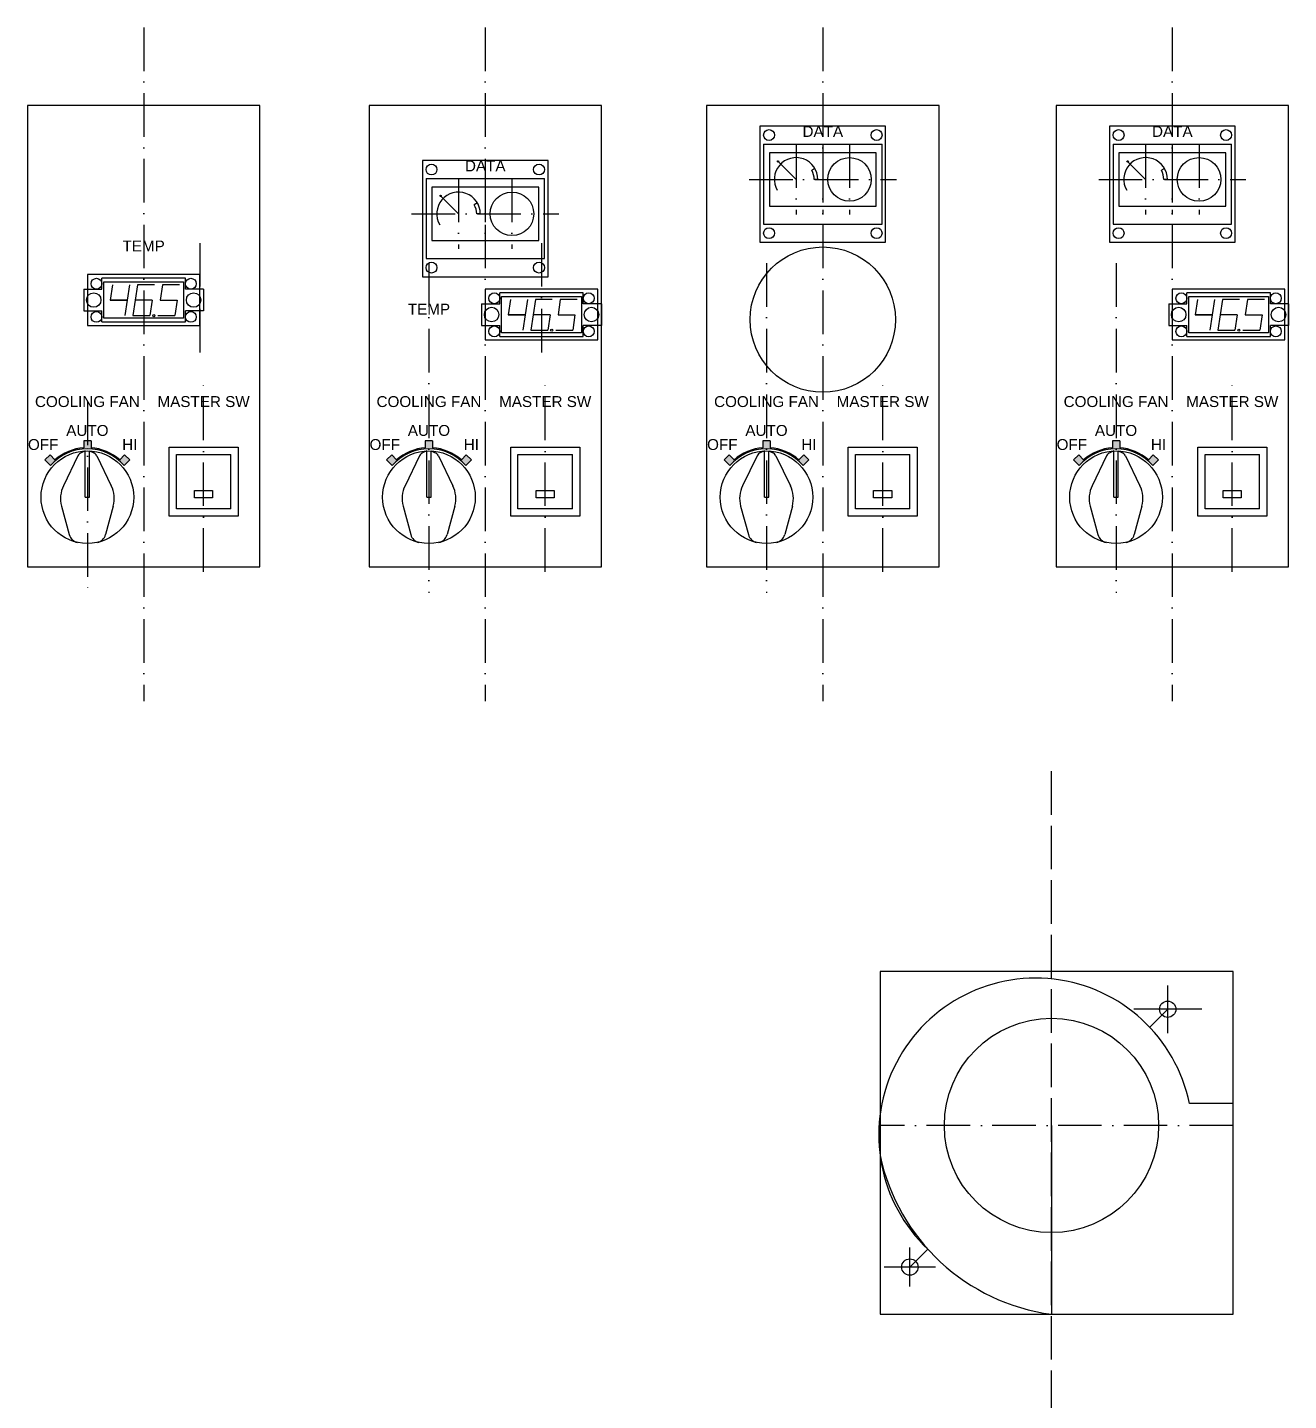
# Model space of a CAD drawing. Header units: millimetres. Extents: x -987 to 1917, y -167 to 2253.
# Drawn here: x 1093 to 1440.2, y 1085.5 to 1463.5 of the extents above; entities that cross this region are included whole.
import ezdxf

# ---------------------------------------------------------------- set-up
doc = ezdxf.new("R2010")
doc.units = ezdxf.units.MM
doc.linetypes.add('ACAD_ISO02W100', pattern=[15, 12, -3])
doc.linetypes.add('ACAD_ISO10W100', pattern=[18, 12, -3, 0, -3])
for name, color, linetype in [('前面板', 7, 'Continuous'), ('电源', 7, 'Continuous'), ('风扇', 7, 'Continuous')]:
    doc.layers.add(name, color=color, linetype=linetype)
doc.styles.get("Standard").update_dxf_attribs({"font": 'arial.ttf'})

msp = doc.modelspace()

# ---------------------------------------------------------------- hatches: boundary and pattern name
at = {"layer": '前面板'}
h = msp.add_hatch(color=256, dxfattribs=at)
h.dxf.hatch_style = 1
h.paths.add_polyline_path([(1099.198, 1345.875), (1097.784, 1344.461), (1099.339, 1342.905, -0.2184742), (1109.46, 1347.549), (1109.46, 1349.749), (1108.46, 1349.749), (1108.46, 1347.812, 0.161058), (1100.541, 1344.532)])
h.paths.add_polyline_path([(1109.46, 1347.549, -0.2184742), (1119.58, 1342.905), (1121.135, 1344.461), (1119.721, 1345.875), (1118.379, 1344.532, 0.161058), (1110.46, 1347.812), (1110.46, 1349.749), (1109.46, 1349.749)])
h = msp.add_hatch(color=256, dxfattribs=at)
h.dxf.hatch_style = 1
h.paths.add_polyline_path([(1193.259, 1345.875), (1191.845, 1344.461), (1193.401, 1342.905, -0.2184742), (1203.521, 1347.549), (1203.521, 1349.749), (1202.521, 1349.749), (1202.521, 1347.812, 0.161058), (1194.602, 1344.532)])
h.paths.add_polyline_path([(1203.521, 1347.549, -0.2184742), (1213.641, 1342.905), (1215.197, 1344.461), (1213.782, 1345.875), (1212.44, 1344.532, 0.161058), (1204.521, 1347.812), (1204.521, 1349.749), (1203.521, 1349.749)])
h = msp.add_hatch(color=256, dxfattribs=at)
h.dxf.hatch_style = 1
h.paths.add_polyline_path([(1286.21, 1345.875), (1284.796, 1344.461), (1286.352, 1342.905, -0.2184742), (1296.472, 1347.549), (1296.472, 1349.749), (1295.472, 1349.749), (1295.472, 1347.812, 0.161058), (1287.553, 1344.532)])
h.paths.add_polyline_path([(1296.472, 1347.549, -0.2184742), (1306.592, 1342.905), (1308.147, 1344.461), (1306.733, 1345.875), (1305.391, 1344.532, 0.161058), (1297.472, 1347.812), (1297.472, 1349.749), (1296.472, 1349.749)])
h = msp.add_hatch(color=256, dxfattribs=at)
h.dxf.hatch_style = 1
h.paths.add_polyline_path([(1382.458, 1345.875), (1381.044, 1344.461), (1382.599, 1342.905, -0.2184742), (1392.719, 1347.549), (1392.719, 1349.749), (1391.719, 1349.749), (1391.719, 1347.812, 0.161058), (1383.8, 1344.532)])
h.paths.add_polyline_path([(1392.719, 1347.549, -0.2184742), (1402.839, 1342.905), (1404.395, 1344.461), (1402.981, 1345.875), (1401.638, 1344.532, 0.161058), (1393.719, 1347.812), (1393.719, 1349.749), (1392.719, 1349.749)])

# ---------------------------------------------------------------- linework, layer by layer
at = {"layer": '前面板', "color": 114, "linetype": 'ACAD_ISO10W100', "true_color": 0x139b48}
for p, q in [((1124.96, 1463.532), (1124.96, 1278.092)), ((1219.021, 1463.532), (1219.021, 1278.092)), ((1311.972, 1463.532), (1311.972, 1278.092)), ((1408.219, 1463.532), (1408.219, 1278.092)), ((1304.617, 1431.377), (1304.617, 1412.025)), ((1311.972, 1431.377), (1311.972, 1412.025)), ((1319.327, 1431.377), (1319.327, 1412.025)), ((1400.864, 1431.377), (1400.864, 1412.025)), ((1408.219, 1431.377), (1408.219, 1412.025)), ((1415.574, 1431.377), (1415.574, 1412.025)), ((1211.666, 1421.896), (1211.666, 1402.545)), ((1219.021, 1421.896), (1219.021, 1402.545)), ((1226.376, 1421.896), (1226.376, 1402.545)), ((1291.696, 1421.701), (1332.248, 1421.701)), ((1387.944, 1421.701), (1428.495, 1421.701)), ((1198.745, 1412.22), (1239.297, 1412.22)), ((1140.46, 1404.177), (1140.46, 1372.797)), ((1234.521, 1404.177), (1234.521, 1372.797)), ((1203.521, 1398.651), (1203.521, 1307.888)), ((1296.472, 1398.651), (1296.472, 1307.888)), ((1392.719, 1398.651), (1392.719, 1307.888)), ((1141.46, 1313.698), (1141.46, 1366.762)), ((1235.521, 1313.698), (1235.521, 1366.762)), ((1328.472, 1313.698), (1328.472, 1366.762)), ((1424.719, 1313.698), (1424.719, 1366.762)), ((1109.46, 1360.51), (1109.46, 1307.888))]:
    msp.add_line(p, q, dxfattribs=at)
at = {"layer": '前面板'}
for p, q in [((1156.96, 1442.007), (1092.96, 1442.007)), ((1092.96, 1442.007), (1092.96, 1315.007)), ((1156.96, 1315.007), (1156.96, 1442.007)), ((1251.021, 1442.007), (1187.021, 1442.007)), ((1187.021, 1442.007), (1187.021, 1315.007)), ((1251.021, 1315.007), (1251.021, 1442.007)), ((1343.972, 1442.007), (1279.972, 1442.007)), ((1279.972, 1442.007), (1279.972, 1315.007)), ((1343.972, 1315.007), (1343.972, 1442.007)), ((1440.219, 1442.007), (1376.219, 1442.007)), ((1376.219, 1442.007), (1376.219, 1315.007)), ((1440.219, 1315.007), (1440.219, 1442.007)), ((1326.682, 1429.051), (1297.262, 1429.051)), ((1297.262, 1429.051), (1297.262, 1414.351)), ((1326.682, 1414.351), (1326.682, 1429.051)), ((1422.929, 1429.051), (1393.509, 1429.051)), ((1393.509, 1429.051), (1393.509, 1414.351)), ((1422.929, 1414.351), (1422.929, 1429.051)), ((1304.617, 1421.701), (1299.667, 1426.651)), ((1400.864, 1421.701), (1395.915, 1426.651)), ((1309.813, 1424.701), (1308.947, 1424.201)), ((1310.617, 1421.701), (1309.617, 1421.701)), ((1406.061, 1424.701), (1405.195, 1424.201)), ((1406.864, 1421.701), (1405.864, 1421.701)), ((1233.731, 1419.57), (1204.311, 1419.57)), ((1204.311, 1419.57), (1204.311, 1404.87)), ((1233.731, 1404.87), (1233.731, 1419.57)), ((1211.666, 1412.22), (1206.716, 1417.17)), ((1216.862, 1415.22), (1215.996, 1414.72)), ((1297.262, 1414.351), (1326.682, 1414.351)), ((1393.509, 1414.351), (1422.929, 1414.351)), ((1217.666, 1412.22), (1216.666, 1412.22)), ((1204.311, 1404.87), (1233.731, 1404.87)), ((1140.46, 1395.487), (1109.46, 1395.487)), ((1109.46, 1395.487), (1109.46, 1381.487)), ((1140.46, 1381.487), (1140.46, 1395.487)), ((1116.383, 1392.645), (1115.751, 1388.419)), ((1121.05, 1392.645), (1119.786, 1384.193)), ((1123.258, 1392.645), (1121.994, 1384.193)), ((1127.925, 1392.645), (1123.258, 1392.645)), ((1130.133, 1392.645), (1129.501, 1388.419)), ((1134.8, 1392.645), (1130.133, 1392.645)), ((1250.021, 1391.487), (1219.021, 1391.487)), ((1219.021, 1391.487), (1219.021, 1377.487)), ((1250.021, 1377.487), (1250.021, 1391.487)), ((1439.219, 1391.487), (1408.219, 1391.487)), ((1408.219, 1391.487), (1408.219, 1377.487)), ((1439.219, 1377.487), (1439.219, 1391.487)), ((1120.418, 1388.419), (1115.751, 1388.419)), ((1115.751, 1388.419), (1120.418, 1388.419)), ((1127.293, 1388.419), (1122.626, 1388.419)), ((1127.293, 1388.419), (1126.661, 1384.193)), ((1129.501, 1388.419), (1134.168, 1388.419)), ((1134.168, 1388.419), (1133.536, 1384.193)), ((1225.945, 1388.645), (1225.312, 1384.419)), ((1230.612, 1388.645), (1229.347, 1380.193)), ((1232.819, 1388.645), (1231.555, 1380.193)), ((1237.486, 1388.645), (1232.819, 1388.645)), ((1239.694, 1388.645), (1239.062, 1384.419)), ((1244.361, 1388.645), (1239.694, 1388.645)), ((1415.143, 1388.645), (1414.511, 1384.419)), ((1419.81, 1388.645), (1418.546, 1380.193)), ((1422.018, 1388.645), (1420.754, 1380.193)), ((1426.685, 1388.645), (1422.018, 1388.645)), ((1428.893, 1388.645), (1428.261, 1384.419)), ((1433.56, 1388.645), (1428.893, 1388.645)), ((1121.994, 1384.193), (1126.661, 1384.193)), ((1128.869, 1384.193), (1133.536, 1384.193)), ((1229.98, 1384.419), (1225.312, 1384.419)), ((1225.312, 1384.419), (1229.98, 1384.419)), ((1236.854, 1384.419), (1232.187, 1384.419)), ((1236.854, 1384.419), (1236.222, 1380.193)), ((1239.062, 1384.419), (1243.729, 1384.419)), ((1243.729, 1384.419), (1243.097, 1380.193)), ((1419.178, 1384.419), (1414.511, 1384.419)), ((1414.511, 1384.419), (1419.178, 1384.419)), ((1426.053, 1384.419), (1421.386, 1384.419)), ((1426.053, 1384.419), (1425.421, 1380.193)), ((1428.261, 1384.419), (1432.928, 1384.419)), ((1432.928, 1384.419), (1432.296, 1380.193)), ((1109.46, 1381.487), (1140.46, 1381.487)), ((1231.555, 1380.193), (1236.222, 1380.193)), ((1238.43, 1380.193), (1243.097, 1380.193)), ((1420.754, 1380.193), (1425.421, 1380.193)), ((1427.629, 1380.193), (1432.296, 1380.193)), ((1219.021, 1377.487), (1250.021, 1377.487)), ((1408.219, 1377.487), (1439.219, 1377.487)), ((1110.46, 1349.749), (1108.46, 1349.749)), ((1108.46, 1349.749), (1108.46, 1347.812)), ((1110.46, 1349.749), (1110.46, 1347.812)), ((1204.521, 1349.749), (1202.521, 1349.749)), ((1202.521, 1349.749), (1202.521, 1347.812)), ((1204.521, 1349.749), (1204.521, 1347.812)), ((1297.472, 1349.749), (1295.472, 1349.749)), ((1295.472, 1349.749), (1295.472, 1347.812)), ((1297.472, 1349.749), (1297.472, 1347.812)), ((1393.719, 1349.749), (1391.719, 1349.749)), ((1391.719, 1349.749), (1391.719, 1347.812)), ((1393.719, 1349.749), (1393.719, 1347.812)), ((1099.198, 1345.875), (1097.784, 1344.461)), ((1099.198, 1345.875), (1100.541, 1344.532)), ((1108.86, 1346.935), (1107.892, 1346.533)), ((1108.86, 1334.199), (1108.86, 1346.935)), ((1110.06, 1334.199), (1110.06, 1346.935)), ((1110.06, 1346.935), (1111.027, 1346.533)), ((1119.721, 1345.875), (1118.379, 1344.532)), ((1119.721, 1345.875), (1121.135, 1344.461)), ((1131.96, 1329.007), (1131.96, 1348.007)), ((1131.96, 1348.007), (1150.96, 1348.007)), ((1133.96, 1331.007), (1133.96, 1346.007)), ((1133.96, 1346.007), (1148.96, 1346.007)), ((1148.96, 1331.007), (1148.96, 1346.007)), ((1150.96, 1348.007), (1150.96, 1329.007)), ((1193.259, 1345.875), (1191.845, 1344.461)), ((1193.259, 1345.875), (1194.602, 1344.532)), ((1202.921, 1346.935), (1201.953, 1346.533)), ((1202.921, 1334.199), (1202.921, 1346.935)), ((1204.121, 1334.199), (1204.121, 1346.935)), ((1204.121, 1346.935), (1205.088, 1346.533)), ((1213.782, 1345.875), (1212.44, 1344.532)), ((1213.782, 1345.875), (1215.197, 1344.461)), ((1226.021, 1329.007), (1226.021, 1348.007)), ((1226.021, 1348.007), (1245.021, 1348.007)), ((1228.021, 1331.007), (1228.021, 1346.007)), ((1228.021, 1346.007), (1243.021, 1346.007)), ((1243.021, 1331.007), (1243.021, 1346.007)), ((1245.021, 1348.007), (1245.021, 1329.007)), ((1286.21, 1345.875), (1284.796, 1344.461)), ((1286.21, 1345.875), (1287.553, 1344.532)), ((1295.872, 1346.935), (1294.904, 1346.533)), ((1295.872, 1334.199), (1295.872, 1346.935)), ((1297.072, 1334.199), (1297.072, 1346.935)), ((1297.072, 1346.935), (1298.039, 1346.533)), ((1306.733, 1345.875), (1305.391, 1344.532)), ((1306.733, 1345.875), (1308.147, 1344.461)), ((1318.972, 1329.007), (1318.972, 1348.007)), ((1318.972, 1348.007), (1337.972, 1348.007)), ((1320.972, 1331.007), (1320.972, 1346.007)), ((1320.972, 1346.007), (1335.972, 1346.007)), ((1335.972, 1331.007), (1335.972, 1346.007)), ((1337.972, 1348.007), (1337.972, 1329.007)), ((1382.458, 1345.875), (1381.044, 1344.461)), ((1382.458, 1345.875), (1383.8, 1344.532)), ((1392.119, 1346.935), (1391.152, 1346.533)), ((1392.119, 1334.199), (1392.119, 1346.935)), ((1393.319, 1334.199), (1393.319, 1346.935)), ((1393.319, 1346.935), (1394.287, 1346.533)), ((1402.981, 1345.875), (1401.638, 1344.532)), ((1402.981, 1345.875), (1404.395, 1344.461)), ((1415.219, 1329.007), (1415.219, 1348.007)), ((1415.219, 1348.007), (1434.219, 1348.007)), ((1417.219, 1331.007), (1417.219, 1346.007)), ((1417.219, 1346.007), (1432.219, 1346.007)), ((1432.219, 1331.007), (1432.219, 1346.007)), ((1434.219, 1348.007), (1434.219, 1329.007)), ((1097.784, 1344.461), (1099.339, 1342.905)), ((1106.861, 1345.561), (1102.87, 1337.353)), ((1112.058, 1345.561), (1116.049, 1337.353)), ((1119.58, 1342.905), (1121.135, 1344.461)), ((1191.845, 1344.461), (1193.401, 1342.905)), ((1200.922, 1345.561), (1196.932, 1337.353)), ((1206.119, 1345.561), (1210.11, 1337.353)), ((1213.641, 1342.905), (1215.197, 1344.461)), ((1284.796, 1344.461), (1286.352, 1342.905)), ((1293.873, 1345.561), (1289.882, 1337.353)), ((1299.07, 1345.561), (1303.061, 1337.353)), ((1306.592, 1342.905), (1308.147, 1344.461)), ((1381.044, 1344.461), (1382.599, 1342.905)), ((1390.121, 1345.561), (1386.13, 1337.353)), ((1395.318, 1345.561), (1399.309, 1337.353)), ((1402.839, 1342.905), (1404.395, 1344.461)), ((1138.96, 1336.007), (1143.96, 1336.007)), ((1138.96, 1334.007), (1138.96, 1336.007)), ((1143.96, 1336.007), (1143.96, 1334.007)), ((1233.021, 1336.007), (1238.021, 1336.007)), ((1233.021, 1334.007), (1233.021, 1336.007)), ((1238.021, 1336.007), (1238.021, 1334.007)), ((1325.972, 1336.007), (1330.972, 1336.007)), ((1325.972, 1334.007), (1325.972, 1336.007)), ((1330.972, 1336.007), (1330.972, 1334.007)), ((1422.219, 1336.007), (1427.219, 1336.007)), ((1422.219, 1334.007), (1422.219, 1336.007)), ((1427.219, 1336.007), (1427.219, 1334.007)), ((1102.339, 1331.777), (1104.458, 1323.9)), ((1108.86, 1334.199), (1110.06, 1334.199)), ((1116.58, 1331.777), (1114.461, 1323.9)), ((1148.96, 1331.007), (1133.96, 1331.007)), ((1143.96, 1334.007), (1138.96, 1334.007)), ((1196.401, 1331.777), (1198.52, 1323.9)), ((1202.921, 1334.199), (1204.121, 1334.199)), ((1210.641, 1331.777), (1208.522, 1323.9)), ((1243.021, 1331.007), (1228.021, 1331.007)), ((1238.021, 1334.007), (1233.021, 1334.007)), ((1289.352, 1331.777), (1291.471, 1323.9)), ((1295.872, 1334.199), (1297.072, 1334.199)), ((1303.592, 1331.777), (1301.473, 1323.9)), ((1335.972, 1331.007), (1320.972, 1331.007)), ((1330.972, 1334.007), (1325.972, 1334.007)), ((1385.599, 1331.777), (1387.718, 1323.9)), ((1392.119, 1334.199), (1393.319, 1334.199)), ((1399.84, 1331.777), (1397.721, 1323.9)), ((1432.219, 1331.007), (1417.219, 1331.007)), ((1427.219, 1334.007), (1422.219, 1334.007)), ((1150.96, 1329.007), (1131.96, 1329.007)), ((1245.021, 1329.007), (1226.021, 1329.007)), ((1337.972, 1329.007), (1318.972, 1329.007)), ((1434.219, 1329.007), (1415.219, 1329.007)), ((1092.96, 1315.007), (1156.96, 1315.007)), ((1187.021, 1315.007), (1251.021, 1315.007)), ((1279.972, 1315.007), (1343.972, 1315.007)), ((1376.219, 1315.007), (1440.219, 1315.007))]:
    msp.add_line(p, q, dxfattribs=at)
at = {"layer": '前面板', "color": 146, "true_color": 0x105689}
for p, q in [((1294.672, 1436.401), (1294.672, 1404.401)), ((1329.272, 1436.401), (1294.672, 1436.401)), ((1329.272, 1404.401), (1329.272, 1436.401)), ((1390.919, 1436.401), (1390.919, 1404.401)), ((1425.519, 1436.401), (1390.919, 1436.401)), ((1425.519, 1404.401), (1425.519, 1436.401)), ((1295.672, 1431.401), (1328.272, 1431.401)), ((1295.672, 1431.401), (1295.672, 1409.401)), ((1328.272, 1409.401), (1328.272, 1431.401)), ((1201.721, 1426.92), (1201.721, 1394.92)), ((1236.321, 1426.92), (1201.721, 1426.92)), ((1236.321, 1394.92), (1236.321, 1426.92)), ((1202.721, 1421.92), (1235.321, 1421.92)), ((1202.721, 1421.92), (1202.721, 1399.92)), ((1235.321, 1399.92), (1235.321, 1421.92)), ((1295.672, 1409.401), (1328.272, 1409.401)), ((1294.672, 1404.401), (1329.272, 1404.401)), ((1390.919, 1404.401), (1425.519, 1404.401)), ((1202.721, 1399.92), (1235.321, 1399.92)), ((1201.721, 1394.92), (1236.321, 1394.92)), ((1108.46, 1391.487), (1113.46, 1391.487)), ((1108.46, 1391.487), (1108.46, 1385.487)), ((1113.46, 1391.487), (1113.46, 1394.487)), ((1136.46, 1394.487), (1113.46, 1394.487)), ((1113.96, 1393.487), (1135.96, 1393.487)), ((1113.96, 1383.487), (1113.96, 1393.487)), ((1135.96, 1393.487), (1135.96, 1383.487)), ((1136.46, 1391.487), (1136.46, 1394.487)), ((1141.46, 1391.487), (1136.46, 1391.487)), ((1141.46, 1391.487), (1141.46, 1385.487)), ((1218.021, 1387.487), (1223.021, 1387.487)), ((1218.021, 1387.487), (1218.021, 1381.487)), ((1223.021, 1387.487), (1223.021, 1390.487)), ((1246.021, 1390.487), (1223.021, 1390.487)), ((1223.521, 1389.487), (1245.521, 1389.487)), ((1223.521, 1379.487), (1223.521, 1389.487)), ((1245.521, 1389.487), (1245.521, 1379.487)), ((1246.021, 1387.487), (1246.021, 1390.487)), ((1251.021, 1387.487), (1246.021, 1387.487)), ((1251.021, 1387.487), (1251.021, 1381.487)), ((1407.219, 1387.487), (1412.219, 1387.487)), ((1407.219, 1387.487), (1407.219, 1381.487)), ((1412.219, 1387.487), (1412.219, 1390.487)), ((1435.219, 1390.487), (1412.219, 1390.487)), ((1412.719, 1389.487), (1434.719, 1389.487)), ((1412.719, 1379.487), (1412.719, 1389.487)), ((1434.719, 1389.487), (1434.719, 1379.487)), ((1435.219, 1387.487), (1435.219, 1390.487)), ((1440.219, 1387.487), (1435.219, 1387.487)), ((1440.219, 1387.487), (1440.219, 1381.487)), ((1108.46, 1385.487), (1113.46, 1385.487)), ((1113.46, 1382.487), (1113.46, 1385.487)), ((1141.46, 1385.487), (1136.46, 1385.487)), ((1136.46, 1382.487), (1136.46, 1385.487)), ((1113.46, 1382.487), (1136.46, 1382.487)), ((1135.96, 1383.487), (1113.96, 1383.487)), ((1218.021, 1381.487), (1223.021, 1381.487)), ((1223.021, 1378.487), (1223.021, 1381.487)), ((1251.021, 1381.487), (1246.021, 1381.487)), ((1246.021, 1378.487), (1246.021, 1381.487)), ((1407.219, 1381.487), (1412.219, 1381.487)), ((1412.219, 1378.487), (1412.219, 1381.487)), ((1440.219, 1381.487), (1435.219, 1381.487)), ((1435.219, 1378.487), (1435.219, 1381.487)), ((1223.021, 1378.487), (1246.021, 1378.487)), ((1245.521, 1379.487), (1223.521, 1379.487)), ((1412.219, 1378.487), (1435.219, 1378.487)), ((1434.719, 1379.487), (1412.719, 1379.487))]:
    msp.add_line(p, q, dxfattribs=at)
at = {"layer": '前面板', "color": 7}
for p, q in [((1391.919, 1431.401), (1424.519, 1431.401)), ((1391.919, 1431.401), (1391.919, 1409.401)), ((1424.519, 1409.401), (1424.519, 1431.401)), ((1391.919, 1409.401), (1424.519, 1409.401))]:
    msp.add_line(p, q, dxfattribs=at)
at = {"layer": '前面板', "color": 146, "true_color": 0x105689}
for centre, radius in [((1297.172, 1433.901), 1.5), ((1326.772, 1433.901), 1.5), ((1393.419, 1433.901), 1.5), ((1423.019, 1433.901), 1.5), ((1204.221, 1424.42), 1.5), ((1233.821, 1424.42), 1.5), ((1297.172, 1406.901), 1.5), ((1326.772, 1406.901), 1.5), ((1393.419, 1406.901), 1.5), ((1423.019, 1406.901), 1.5), ((1204.221, 1397.42), 1.5), ((1233.821, 1397.42), 1.5), ((1111.21, 1388.487), 2), ((1138.71, 1388.487), 2), ((1220.771, 1384.487), 2), ((1248.271, 1384.487), 2), ((1409.969, 1384.487), 2), ((1437.469, 1384.487), 2)]:
    msp.add_circle(centre, radius, dxfattribs=at)
at = {"layer": '前面板'}
for centre, radius in [((1299.667, 1426.651), 0.2), ((1319.327, 1421.701), 6), ((1395.915, 1426.651), 0.2), ((1415.574, 1421.701), 6), ((1226.376, 1412.22), 6), ((1206.716, 1417.17), 0.2), ((1311.972, 1383.092), 20), ((1111.96, 1392.987), 1.5), ((1137.96, 1392.987), 1.5), ((1221.521, 1388.987), 1.5), ((1247.521, 1388.987), 1.5), ((1410.719, 1388.987), 1.5), ((1436.719, 1388.987), 1.5), ((1111.96, 1383.851), 1.5), ((1127.765, 1384.193), 0.3), ((1137.96, 1383.851), 1.5), ((1221.521, 1379.851), 1.5), ((1237.326, 1380.193), 0.3), ((1247.521, 1379.851), 1.5), ((1410.719, 1379.851), 1.5), ((1426.525, 1380.193), 0.3), ((1436.719, 1379.851), 1.5), ((1109.46, 1334.199), 12.75), ((1203.521, 1334.199), 12.75), ((1296.472, 1334.199), 12.75), ((1392.719, 1334.199), 12.75)]:
    msp.add_circle(centre, radius, dxfattribs=at)
for centre, radius, start, end in [((1304.617, 1421.701), 6, 0, 210), ((1400.864, 1421.701), 6, 0, 210), ((1304.617, 1421.701), 5, 0, 30), ((1400.864, 1421.701), 5, 0, 30), ((1211.666, 1412.22), 6, 0, 210), ((1211.666, 1412.22), 5, 0, 30), ((1109.46, 1334.199), 13.349, 40.70397, 139.29603), ((1109.46, 1334.199), 13.65, 94.20126, 130.79874), ((1108.66, 1344.686), 2, 112.57233, 154.06813), ((1109.46, 1334.199), 13.65, 49.20126, 85.79874), ((1110.259, 1344.686), 2, 25.93187, 67.42767), ((1203.521, 1334.199), 13.349, 40.70397, 139.29603), ((1203.521, 1334.199), 13.65, 94.20126, 130.79874), ((1202.721, 1344.686), 2, 112.57233, 154.06813), ((1203.521, 1334.199), 13.65, 49.20126, 85.79874), ((1204.321, 1344.686), 2, 25.93187, 67.42767), ((1296.472, 1334.199), 13.349, 40.70397, 139.29603), ((1296.472, 1334.199), 13.65, 94.20126, 130.79874), ((1295.672, 1344.686), 2, 112.57233, 154.06813), ((1296.472, 1334.199), 13.65, 49.20126, 85.79874), ((1297.272, 1344.686), 2, 25.93187, 67.42767), ((1392.719, 1334.199), 13.349, 40.70397, 139.29603), ((1392.719, 1334.199), 13.65, 94.20126, 130.79874), ((1391.919, 1344.686), 2, 112.57233, 154.06813), ((1392.719, 1334.199), 13.65, 49.20126, 85.79874), ((1393.519, 1344.686), 2, 25.93187, 67.42767), ((1110.065, 1333.855), 8, 154.06813, 195.05673), ((1108.854, 1333.855), 8, 344.94327, 25.93187), ((1204.126, 1333.855), 8, 154.06813, 195.05673), ((1202.916, 1333.855), 8, 344.94327, 25.93187), ((1297.077, 1333.855), 8, 154.06813, 195.05673), ((1295.867, 1333.855), 8, 344.94327, 25.93187), ((1393.325, 1333.855), 8, 154.06813, 195.05673), ((1392.114, 1333.855), 8, 344.94327, 25.93187), ((1107.355, 1324.679), 3, 195.05673, 257.53693), ((1111.564, 1324.679), 3, 282.46307, 344.94327), ((1201.417, 1324.679), 3, 195.05673, 257.53693), ((1205.625, 1324.679), 3, 282.46307, 344.94327), ((1294.368, 1324.679), 3, 195.05673, 257.53693), ((1298.576, 1324.679), 3, 282.46307, 344.94327), ((1390.615, 1324.679), 3, 195.05673, 257.53693), ((1394.824, 1324.679), 3, 282.46307, 344.94327)]:
    msp.add_arc(centre, radius, start, end, dxfattribs=at)
at = {"layer": '电源', "color": 143, "linetype": 'ACAD_ISO02W100', "true_color": 0x7aafdf}
msp.add_line((1374.938, 886.765), (1374.938, 1260.82), dxfattribs=at)
at = {"layer": '风扇'}
for p, q in [((1424.938, 1203.645), (1327.738, 1203.645)), ((1327.738, 1203.645), (1327.738, 1109.245)), ((1424.938, 1109.245), (1424.938, 1203.645)), ((1406.938, 1186.691), (1406.938, 1199.799)), ((1416.303, 1193.245), (1397.574, 1193.245)), ((1406.938, 1193.245), (1401.989, 1188.296)), ((1424.938, 1167.245), (1412.938, 1167.245)), ((1374.938, 1161.245), (1374.938, 1109.245)), ((1335.938, 1116.882), (1335.938, 1127.609)), ((1335.938, 1122.245), (1340.888, 1127.195)), ((1342.987, 1122.245), (1328.89, 1122.245)), ((1327.738, 1109.245), (1424.938, 1109.245))]:
    msp.add_line(p, q, dxfattribs=at)
at = {"layer": '风扇', "color": 114, "linetype": 'ACAD_ISO10W100', "true_color": 0x139b48}
msp.add_line((1424.938, 1161.245), (1327.738, 1161.245), dxfattribs=at)
at = {"layer": '风扇'}
for centre, radius in [((1406.938, 1193.245), 2.25), ((1374.938, 1161.245), 29.5), ((1335.938, 1122.245), 2.25)]:
    msp.add_circle(centre, radius, dxfattribs=at)
for centre, radius, start, end in [((1370.593, 1158.591), 43.221, 11.55035, 226.586), ((1382.36, 1164.594), 55.844, 192.01364, 262.36331)]:
    msp.add_arc(centre, radius, start, end, dxfattribs=at)

# ---------------------------------------------------------------- texts
at = {"layer": '前面板', "char_height": 3, "attachment_point": 5}
for s, insert in [('DATA', (1311.972, 1434.901)), ('DATA', (1408.219, 1434.901)), ('DATA', (1219.021, 1425.42)), ('TEMP', (1124.96, 1403.363)), ('TEMP', (1203.521, 1385.987)), ('COOLING FAN', (1109.46, 1360.51)), ('MASTER SW', (1141.46, 1360.51)), ('COOLING FAN', (1203.521, 1360.51)), ('MASTER SW', (1235.521, 1360.51)), ('COOLING FAN', (1296.472, 1360.51)), ('MASTER SW', (1328.472, 1360.51)), ('COOLING FAN', (1392.719, 1360.51)), ('MASTER SW', (1424.719, 1360.51)), ('AUTO', (1109.46, 1352.562)), ('AUTO', (1203.521, 1352.562)), ('AUTO', (1296.472, 1352.562)), ('AUTO', (1392.719, 1352.562)), ('OFF', (1097.284, 1348.688)), ('HI', (1121.135, 1348.688)), ('OFF', (1191.345, 1348.688)), ('HI', (1215.197, 1348.688)), ('OFF', (1284.296, 1348.688)), ('HI', (1308.147, 1348.688)), ('OFF', (1380.544, 1348.688)), ('HI', (1404.395, 1348.688))]:
    msp.add_mtext_dynamic_manual_height_columns(s, width=39.87001, gutter_width=12.5, heights=[8.132], dxfattribs=dict(at, insert=insert))

doc.saveas('drawing.dxf')
